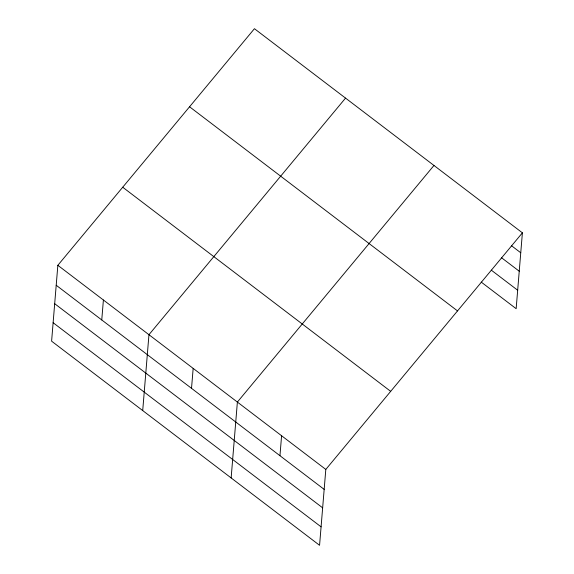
<?xml version="1.0" encoding="UTF-8"?>
<svg xmlns="http://www.w3.org/2000/svg" width="574" height="574" viewBox="0 0 574 574"><rect width="100%" height="100%" fill="white"/><g stroke="black" fill="none" stroke-linecap="round" stroke-linejoin="round"><path stroke-width="0.86" d="M57.845 265.303L51.603 341.171L319.567 545.3L325.81 469.432L522.397 232.829L254.433 28.7L57.845 265.303L325.81 469.432M101.756 319.955L103.399 300.008M142.711 410.575L148.953 334.707L345.541 98.104M191.522 388.333L193.165 368.386M231.143 477.941L237.378 402.073L433.966 165.463M279.954 455.699L281.59 435.752M522.397 232.829L516.155 308.697L481.213 282.078M511.484 245.708L520.754 252.768M501.411 257.647L519.24 271.222M491.287 270.139L517.676 290.236M189.556 106.778L457.521 310.907M122.714 187.224L390.679 391.353M56.202 285.249L324.167 489.378M54.688 303.703L322.653 507.832M53.124 322.717L321.088 526.846"/></g></svg>
